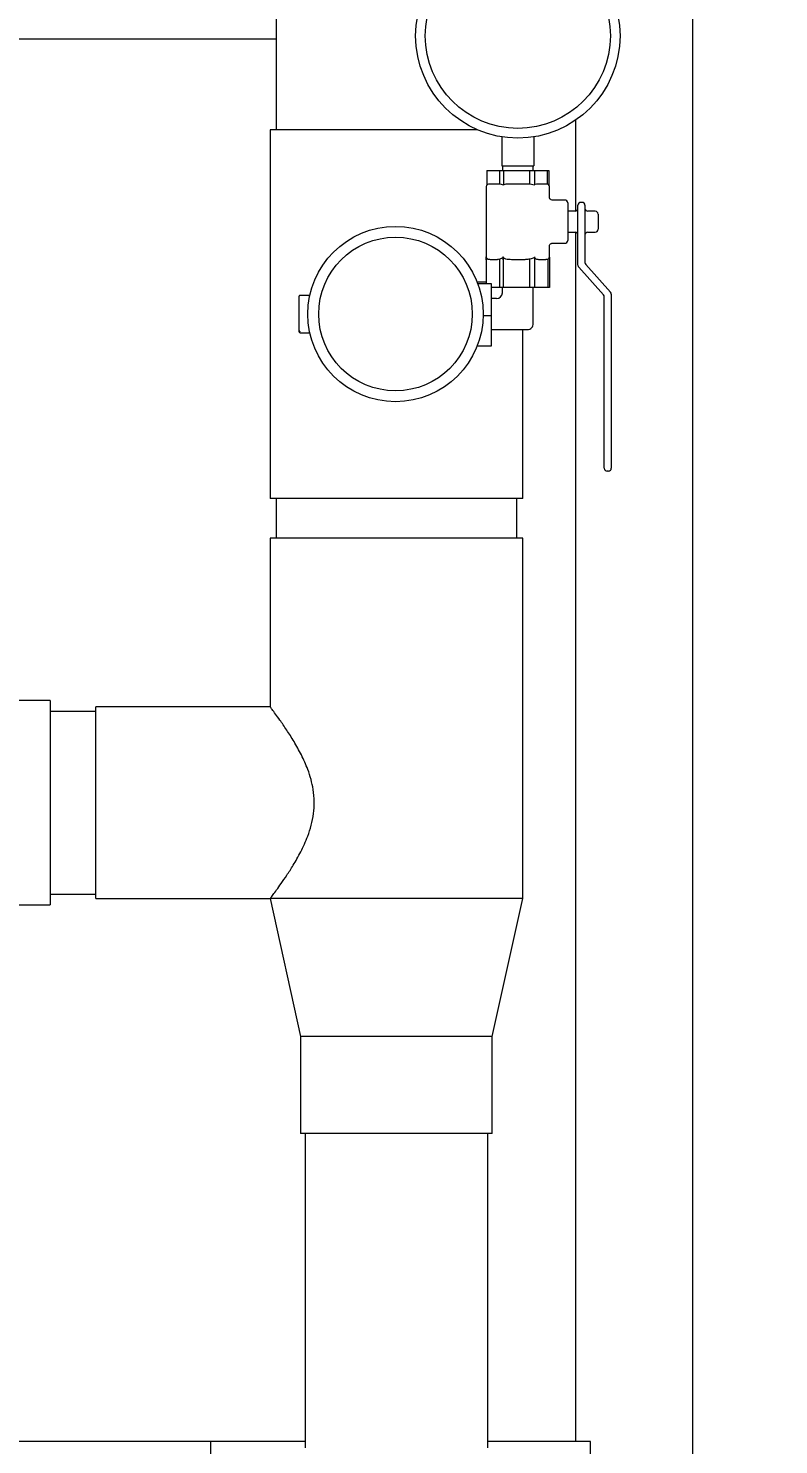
# Model space of a CAD drawing. Extents: x -6836 to 13740, y -142 to 3166.
# Drawn here: x 1525.23 to 1537.75, y 2934.17 to 2957.81 of the extents above; entities that cross this region are included whole.
import ezdxf
from ezdxf import colors
from ezdxf.entities.mleader import LeaderData, LeaderLine
from ezdxf.math import Vec2, Vec3

# ---------------------------------------------------------------- set-up
doc = ezdxf.new("R2010")
doc.units = 0
doc.header["$LTSCALE"] = 18
doc.header["$MEASUREMENT"] = 0
doc.layers.add('G-ANNO-TEXT', color=70, linetype='Continuous', lineweight=0)
doc.layers.add('P-EQMT-N', color=3, linetype='Continuous')
doc.styles.add('Arial', font='arial.ttf')

# ---------------------------------------------------------------- blocks, each defined once
blk = doc.blocks.new('A$C472C50F8')
at = {"linetype": 'Continuous', "lineweight": 0}
for p, q in [((75.319, 1.95), (75.319, 55.575)), ((68.363, 54.245), (68.363, 52.116)), ((68.363, 53.625), (31.219, 53.625)), ((73.369, 50.759), (73.369, 52.278)), ((68.266, 52.116), (68.266, 45.964)), ((71.722, 52.116), (68.266, 52.116)), ((72.132, 51.997), (72.132, 51.513)), ((72.668, 51.997), (72.668, 51.513)), ((71.883, 51.434), (71.883, 51.195)), ((71.883, 51.434), (72.102, 51.434)), ((72.102, 51.21), (72.102, 51.434)), ((72.102, 51.434), (72.16, 51.434)), ((72.132, 51.513), (72.668, 51.513)), ((72.144, 51.513), (72.144, 51.434)), ((72.16, 51.434), (72.598, 51.434)), ((72.16, 51.434), (72.16, 51.195)), ((72.598, 51.434), (72.677, 51.434)), ((72.598, 51.21), (72.598, 51.434)), ((72.656, 51.434), (72.656, 51.513)), ((72.677, 51.434), (72.677, 51.195)), ((72.677, 51.434), (72.896, 51.434)), ((72.896, 51.21), (72.896, 51.434)), ((72.896, 51.434), (72.917, 51.434)), ((72.917, 51.434), (72.917, 51.195)), ((71.873, 51.166), (71.873, 49.996)), ((71.935, 51.215), (72.071, 51.215)), ((72.071, 51.215), (72.102, 51.21)), ((72.102, 51.21), (72.16, 51.195)), ((72.265, 51.215), (72.535, 51.215)), ((72.535, 51.215), (72.598, 51.21)), ((72.598, 51.21), (72.677, 51.195)), ((72.729, 51.215), (72.864, 51.215)), ((72.864, 51.215), (72.896, 51.21)), ((72.896, 51.21), (72.911, 51.199)), ((72.926, 50.989), (72.926, 51.166)), ((73.185, 50.942), (72.974, 50.942)), ((73.233, 50.893), (73.233, 50.269)), ((73.404, 49.853), (73.404, 50.855)), ((73.453, 50.904), (73.472, 50.904)), ((73.521, 50.855), (73.521, 49.898)), ((73.355, 50.757), (73.233, 50.757)), ((73.692, 50.757), (73.57, 50.757)), ((73.74, 50.708), (73.74, 50.454)), ((73.233, 50.406), (73.355, 50.406)), ((73.369, 30.225), (73.369, 50.404)), ((73.57, 50.406), (73.692, 50.406)), ((72.926, 49.996), (72.926, 50.176)), ((72.972, 50.22), (73.185, 50.22)), ((71.873, 49.947), (71.873, 49.559)), ((71.874, 49.947), (71.873, 49.947)), ((71.874, 49.947), (71.874, 49.996)), ((71.874, 49.996), (71.874, 49.947)), ((72.047, 49.947), (71.944, 49.947)), ((72.097, 49.484), (72.097, 49.958)), ((72.154, 49.996), (72.154, 49.947)), ((72.154, 49.947), (72.155, 49.947)), ((72.155, 49.947), (72.155, 49.484)), ((72.156, 49.947), (72.155, 49.947)), ((72.156, 49.947), (72.156, 49.996)), ((72.503, 49.947), (72.297, 49.947)), ((72.603, 49.484), (72.603, 49.958)), ((72.68, 49.996), (72.68, 49.947)), ((72.68, 49.947), (72.681, 49.947)), ((72.681, 49.947), (72.681, 49.484)), ((72.682, 49.947), (72.681, 49.947)), ((72.682, 49.947), (72.682, 49.996)), ((72.855, 49.947), (72.752, 49.947)), ((72.905, 49.484), (72.905, 49.958)), ((72.926, 49.99), (72.926, 49.947)), ((72.926, 49.947), (72.926, 49.947)), ((72.926, 49.947), (72.926, 49.484)), ((73.83, 49.361), (73.417, 49.82)), ((73.534, 49.865), (73.947, 49.406)), ((71.873, 49.574), (71.719, 49.574)), ((71.956, 49.543), (71.731, 49.543)), ((71.956, 49.552), (71.956, 49.543)), ((71.956, 49.543), (71.956, 49.009)), ((72.097, 49.484), (71.956, 49.484)), ((72.155, 49.484), (72.097, 49.484)), ((72.141, 49.484), (72.141, 49.396)), ((72.603, 49.484), (72.155, 49.484)), ((72.681, 49.484), (72.603, 49.484)), ((72.658, 48.879), (72.658, 49.484)), ((72.905, 49.484), (72.681, 49.484)), ((72.926, 49.484), (72.905, 49.484)), ((68.749, 48.763), (68.749, 49.338)), ((68.929, 49.352), (68.764, 49.352)), ((72.044, 49.299), (71.956, 49.299)), ((73.843, 46.467), (73.843, 49.328)), ((73.96, 49.373), (73.96, 46.467)), ((71.956, 49.009), (71.82, 49.009)), ((71.956, 49.009), (71.956, 48.506)), ((68.749, 48.743), (68.749, 48.763)), ((68.764, 48.728), (68.929, 48.728)), ((68.764, 48.728), (68.764, 48.728)), ((71.956, 48.782), (72.561, 48.782)), ((72.482, 45.964), (72.482, 48.782)), ((71.956, 48.506), (71.719, 48.506)), ((73.911, 46.418), (73.892, 46.418)), ((72.482, 45.964), (68.266, 45.964)), ((68.363, 45.964), (68.363, 45.301)), ((72.385, 45.301), (72.385, 45.964)), ((68.266, 45.301), (68.266, 42.48)), ((70.374, 45.301), (68.266, 45.301)), ((72.482, 45.301), (70.374, 45.301)), ((72.482, 39.284), (72.482, 45.301)), ((64.592, 42.591), (63.937, 42.591)), ((64.592, 42.591), (64.592, 42.091)), ((65.353, 42.408), (64.592, 42.408)), ((68.269, 42.485), (65.353, 42.485)), ((65.353, 39.284), (65.353, 42.485)), ((64.592, 42.091), (64.592, 39.178)), ((64.592, 39.361), (65.353, 39.361)), ((65.353, 39.284), (68.266, 39.284)), ((68.266, 39.284), (68.774, 36.984)), ((72.482, 39.284), (68.266, 39.284)), ((71.974, 36.984), (72.482, 39.284)), ((63.937, 39.178), (64.592, 39.178)), ((68.774, 36.984), (68.774, 35.366)), ((70.374, 36.984), (68.774, 36.984)), ((71.974, 36.984), (70.374, 36.984)), ((71.974, 35.366), (71.974, 36.984)), ((70.374, 35.366), (68.774, 35.366)), ((68.851, 35.366), (68.851, 30.119)), ((71.974, 35.366), (70.374, 35.366)), ((71.897, 30.119), (71.897, 35.366)), ((67.275, 30.225), (8.288, 30.225)), ((68.851, 30.225), (67.275, 30.225)), ((67.275, 29.859), (67.275, 30.225)), ((73.612, 30.225), (71.897, 30.225)), ((73.612, 29.859), (73.612, 30.225))]:
    blk.add_line(p, q, dxfattribs=at)
for centre, radius in [((72.4, 53.682), 1.706), ((72.4, 53.682), 1.545), ((70.358, 49.04), 1.463), ((70.358, 49.04), 1.282), ((70.358, 49.04), 1.282)]:
    blk.add_circle(centre, radius, dxfattribs=at)
for centre, radius, start, end in [((71.922, 51.166), 0.0488, 143.5316, 180), ((72.878, 51.166), 0.0488, 0, 43.7443), ((73.185, 50.893), 0.0488, 0, 90), ((73.453, 50.855), 0.0488, 90, 180), ((73.472, 50.855), 0.0488, 0, 90), ((73.355, 50.805), 0.0488, 270, 0), ((73.57, 50.805), 0.0488, 180, 270), ((73.692, 50.708), 0.0488, 0, 90), ((73.355, 50.357), 0.0488, 0, 90), ((73.57, 50.357), 0.0488, 90, 180), ((73.692, 50.454), 0.0488, 270, 0), ((73.185, 50.269), 0.0488, 270, 0), ((72.878, 49.996), 0.0488, 333.271, 0), ((73.57, 49.898), 0.0488, 180, 221.9872), ((73.453, 49.853), 0.0487, 180, 221.9872), ((73.911, 49.373), 0.0488, 0, 41.9872), ((68.764, 49.338), 0.0146, 89.9727, 179.9915), ((72.044, 49.396), 0.0975, 272.0992, 357.7941), ((73.794, 49.328), 0.0487, 0, 41.9872), ((68.764, 48.763), 0.0146, 180.0137, 270.0132), ((68.764, 48.743), 0.0146, 180.0048, 270.0311), ((72.561, 48.879), 0.0975, 268.753, 2.0925), ((73.892, 46.467), 0.0488, 180, 270), ((73.911, 46.467), 0.0488, 270, 0)]:
    blk.add_arc(centre, radius, start, end, dxfattribs=at)
for points, knots in [([(71.883, 51.195), (71.888, 51.199), (71.904, 51.215), (71.923, 51.215), (71.935, 51.215)], [0, 0, 0, 0, 0.297886, 1, 1, 1, 1]), ([(72.16, 51.195), (72.169, 51.199), (72.202, 51.215), (72.239, 51.215), (72.265, 51.215)], [0, 0, 0, 0, 0.297891, 1, 1, 1, 1]), ([(72.677, 51.195), (72.682, 51.199), (72.698, 51.215), (72.716, 51.215), (72.729, 51.215)], [0, 0, 0, 0, 0.297889, 1, 1, 1, 1]), ([(72.974, 50.943), (72.971, 50.943), (72.963, 50.942), (72.949, 50.948), (72.936, 50.96), (72.929, 50.974), (72.926, 50.983), (72.927, 50.988), (72.927, 50.989)], [0, 0, 0, 0, 0.102405, 0.340608, 0.605126, 0.80856, 0.976331, 1, 1, 1, 1]), ([(72.927, 50.175), (72.927, 50.175), (72.926, 50.181), (72.93, 50.192), (72.94, 50.207), (72.954, 50.216), (72.966, 50.22), (72.971, 50.22), (72.972, 50.22)], [0, 0, 0, 0, 0.011755, 0.250508, 0.496745, 0.749802, 0.980862, 1, 1, 1, 1]), ([(71.944, 49.947), (71.936, 49.948), (71.92, 49.948), (71.9, 49.954), (71.887, 49.964), (71.88, 49.972), (71.876, 49.982), (71.874, 49.99), (71.874, 49.995), (71.874, 49.996)], [0, 0, 0, 0, 0.304815, 0.614171, 0.729203, 0.844819, 0.908504, 0.972782, 1, 1, 1, 1]), ([(72.097, 49.958), (72.085, 49.954), (72.069, 49.947), (72.052, 49.947), (72.047, 49.947)], [0, 0, 0, 0, 0.730175, 1, 1, 1, 1]), ([(72.154, 49.996), (72.154, 49.994), (72.153, 49.99), (72.15, 49.983), (72.141, 49.973), (72.123, 49.964), (72.107, 49.96), (72.097, 49.958)], [0, 0, 0, 0, 0.059234, 0.131403, 0.251455, 0.572229, 1, 1, 1, 1]), ([(72.297, 49.947), (72.281, 49.948), (72.248, 49.948), (72.209, 49.954), (72.182, 49.964), (72.168, 49.972), (72.16, 49.982), (72.156, 49.99), (72.156, 49.995), (72.156, 49.996)], [0, 0, 0, 0, 0.304808, 0.614162, 0.729202, 0.844818, 0.908503, 0.972782, 1, 1, 1, 1]), ([(72.603, 49.958), (72.578, 49.954), (72.545, 49.947), (72.512, 49.947), (72.503, 49.947)], [0, 0, 0, 0, 0.7301621, 1, 1, 1, 1]), ([(72.68, 49.996), (72.68, 49.994), (72.679, 49.99), (72.675, 49.983), (72.663, 49.973), (72.638, 49.964), (72.615, 49.96), (72.603, 49.958)], [0, 0, 0, 0, 0.05923, 0.131394, 0.251457, 0.572244, 1, 1, 1, 1]), ([(72.752, 49.947), (72.744, 49.947), (72.728, 49.948), (72.708, 49.954), (72.695, 49.964), (72.688, 49.972), (72.684, 49.982), (72.682, 49.99), (72.682, 49.995), (72.682, 49.996)], [0, 0, 0, 0, 0.308133, 0.614249, 0.729264, 0.844857, 0.90852, 0.972788, 1, 1, 1, 1]), ([(72.905, 49.958), (72.893, 49.954), (72.877, 49.947), (72.86, 49.947), (72.855, 49.947)], [0, 0, 0, 0, 0.730174, 1, 1, 1, 1]), ([(72.921, 49.974), (72.919, 49.971), (72.914, 49.963), (72.909, 49.96), (72.905, 49.958)], [0, 0, 0, 0, 0.355376, 1, 1, 1, 1]), ([(68.266, 39.284), (68.268, 39.287), (68.273, 39.294), (68.312, 39.345), (68.371, 39.425), (68.45, 39.535), (68.544, 39.673), (68.656, 39.848), (68.757, 40.025), (68.838, 40.191), (68.899, 40.338), (68.954, 40.507), (68.994, 40.7), (69.006, 40.903), (68.989, 41.096), (68.95, 41.276), (68.899, 41.429), (68.844, 41.564), (68.767, 41.724), (68.664, 41.909), (68.56, 42.071), (68.482, 42.186), (68.417, 42.279), (68.351, 42.371), (68.297, 42.443), (68.268, 42.482), (68.269, 42.481), (68.269, 42.48)], [0, 0, 0, 0, 0.04358, 0.088602, 0.132146, 0.176763, 0.224502, 0.273201, 0.330656, 0.360221, 0.389777, 0.427187, 0.465486, 0.502968, 0.541851, 0.575311, 0.609456, 0.636862, 0.664275, 0.720578, 0.776951, 0.805932, 0.834908, 0.880371, 0.92705, 0.972568, 1, 1, 1, 1])]:
    blk.add_open_spline(points, degree=3, knots=knots, dxfattribs=at)

msp = doc.modelspace()

# ---------------------------------------------------------------- block references
at = {"layer": 'P-EQMT-N'}
msp.add_blockref('A$C472C50F8', (1461, 2904), dxfattribs=at)

# ---------------------------------------------------------------- leaders
at = {"layer": 'G-ANNO-TEXT'}
ml = msp.add_multileader_mtext('Standard', dxfattribs=at)
ml.set_content('{\\LPW }& {\\LTW }CONNECTION AT \\PEACH PUMP\\P(TYPICAL) ', color=256, style='Arial')
ml.set_leader_properties(color=256, linetype='ByLayer', lineweight=-1)
ml.build(insert=Vec2(0, 0))
ml.multileader.update_dxf_attribs({"has_dogleg": 0, "dogleg_length": 0.125, "arrow_head_size": 6, "scale": 48})
ctx = ml.context
ctx.base_point, ctx.scale, ctx.char_height, ctx.arrow_head_size, ctx.landing_gap_size, ctx.plane_origin = Vec3(1372.5, 2967), 48, 4.5, 6, 1.5, Vec3(1291.5, 2974.5)
notes = []
notes.append((ctx, [(0, (1, 1, 0), (1366.5, 2967), (1, 0), 6, [(0, [(1291.5, 2974.5), (1317, 2967)], 0, [])])]))
ctx.mtext.insert, ctx.mtext.width, ctx.mtext.flow_direction = Vec3(1374, 2969.91149), 67.8432391, 5
for ctx, leaders in notes:
    for number, flags, end, landing, length, lines in leaders:
        leader = LeaderData()
        leader.index, (leader.has_last_leader_line, leader.has_dogleg_vector, leader.attachment_direction) = number, flags
        leader.last_leader_point, leader.dogleg_vector, leader.dogleg_length = Vec3(end), Vec3(landing), length
        for number, points, colour, breaks in lines:
            line = LeaderLine()
            line.index, line.vertices, line.color, line.breaks = number, Vec3.list(points), colors.encode_raw_color(colour), breaks
            leader.lines.append(line)
        ctx.leaders.append(leader)

doc.saveas('drawing.dxf')
